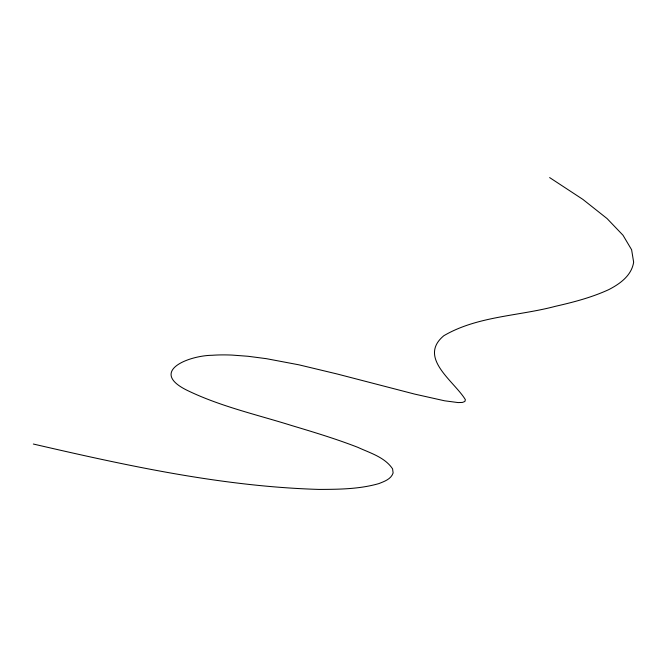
<?xml version="1.0" encoding="UTF-8"?>
<svg xmlns="http://www.w3.org/2000/svg" width="667" height="667" viewBox="0 0 667 667"><rect width="100%" height="100%" fill="white"/><g stroke="black" fill="none" stroke-linecap="round" stroke-linejoin="round"><path stroke-width="1" d="M33.35 444.03C127.255 465.749 222.319 486.543 319.009 489.42C339.061 489.345 359.48 489.178 378.906 483.583C384.392 481.399 391.095 479.156 393.121 472.961L392.58 468.859C384.751 457.137 370.052 453.01 357.862 447.349C336.243 438.953 314.024 432.241 291.829 425.588C257.487 414.816 221.978 406.845 189.32 391.371C146.965 371.869 188.469 355.536 212.198 355.278A40.253 7.821 3.1 0 1 232.099 355.086L248.057 356.278L266.408 358.679L298.916 364.824L337.118 373.979L414.624 394.089L444.572 400.792L458.104 402.576L462.423 402.426L464.874 401.476L465.374 399.675C454.327 381.232 417.417 357.754 443.813 335.726C477.48 316.041 518.367 316.175 555.353 306.328C573.612 302.176 591.829 297.424 608.888 289.57C620.077 283.758 631.574 275.554 633.65 262.206L631.607 249.741L623.02 235.259L607.053 218.551L582.866 199.391L549.633 177.58"/></g></svg>
